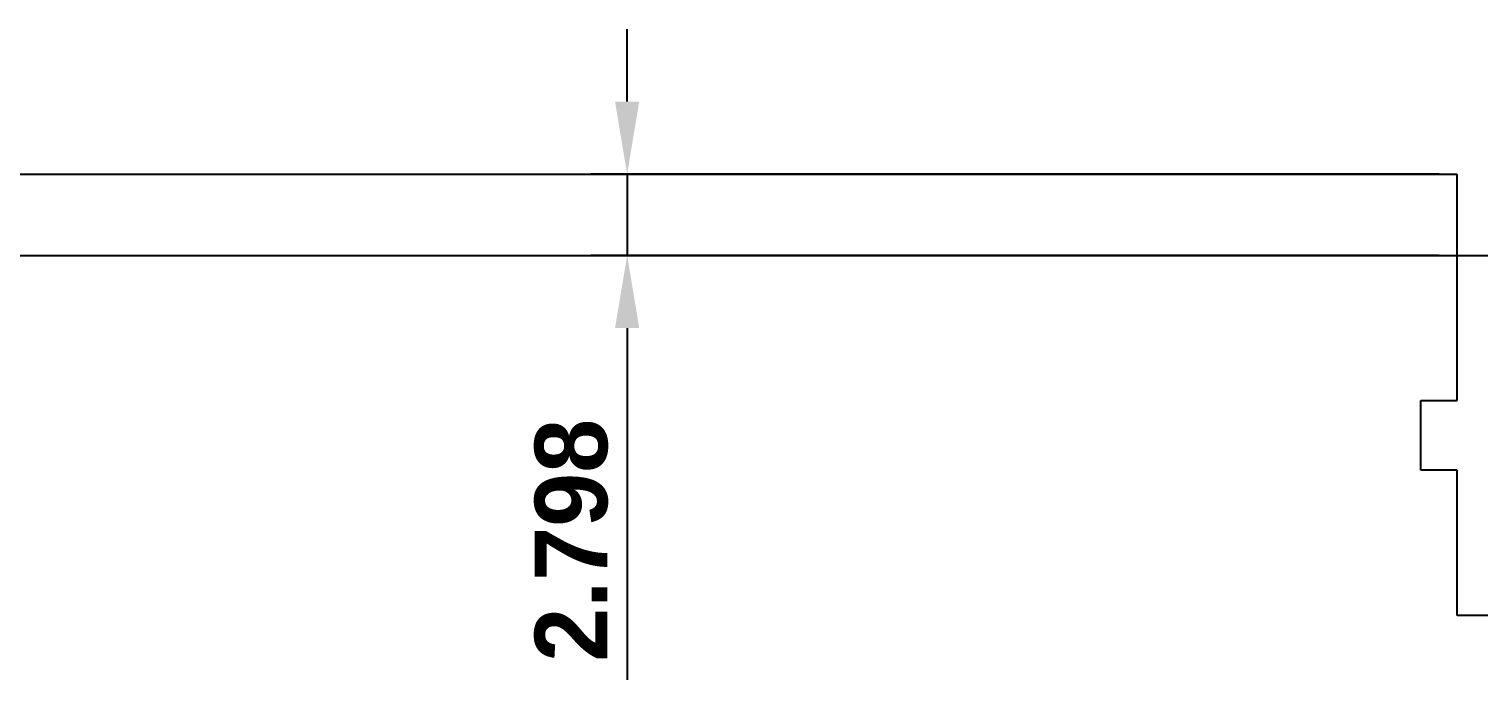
# Model space of a CAD drawing. Header units: millimetres. Extents: x -118 to 978, y -2247 to 617.
# Drawn here: x 594.78 to 644.76, y 594.22 to 616.63 of the extents above; entities that cross this region are included whole.
import ezdxf

# ---------------------------------------------------------------- set-up
doc = ezdxf.new("R2010")
doc.units = ezdxf.units.MM
doc.layers.add('TabGuides', color=3, linetype='Continuous')
doc.layers.add('text', color=5, linetype='Continuous')
doc.styles.get("Standard").update_dxf_attribs({"font": 'FreeSansBold.ttf'})
doc.dimstyles.new('ISO-25', dxfattribs={"dimtxt": 2.5, "dimasz": 2.5, "dimexe": 1.25, "dimexo": 0.625, "dimtad": 1, "dimdec": 3, "dimdsep": 46, "dimtxsty": 'Standard', "dimcen": 2.5, "dimadec": 0, "dimazin": 0, "dimtfac": 1, "dimtmove": 0, "dimatfit": 3, "dimfxl": 1, "dimarcsym": 0})

# ---------------------------------------------------------------- blocks, each defined once
blk = doc.blocks.new('M3 Bolt Nut Slot')
for p, q in [((-7.4, 0), (-7.4, 1.25)), ((-7.4, 1.25), (-5, 1.25)), ((-5, 1.25), (-5, 0)), ((-12.4, -3), (-12.4, 0)), ((-12.4, 0), (-7.4, 0)), ((-5, 0), (0, 0)), ((-7.4, -3), (-12.4, -3)), ((-7.4, -4.25), (-7.4, -3)), ((0, -3), (-5, -3)), ((-5, -3), (-5, -4.25)), ((-5, -4.25), (-7.4, -4.25))]:
    blk.add_line(p, q)
blk = doc.blocks.new('*D763')
at = {"layer": 'Defpoints', "color": 0}
for p in [(208.5, 2.798), (179.891, 0), (208.5, 0)]:
    blk.add_point(p, dxfattribs=at)
at = {"layer": 'TabGuides', "color": 0, "lineweight": -2}
for p, q in [((179.891, 5.298), (179.891, 7.798)), ((207.875, 2.798), (178.641, 2.798)), ((179.891, 2.798), (179.891, 0)), ((207.875, 0), (178.641, 0)), ((179.891, -2.5), (179.891, -14.621))]:
    blk.add_line(p, q, dxfattribs=at)
at = {"layer": 'TabGuides', "color": 0}
for points in [[(179.474, 5.298), (180.307, 5.298), (179.891, 2.798)], [(180.307, -2.5), (179.474, -2.5), (179.891, 0)]]:
    blk.add_solid(points, dxfattribs=at)
at = {"layer": 'TabGuides', "color": 0, "insert": (177.974, -9.811), "char_height": 2.5, "attachment_point": 5, "rotation": 90}
blk.add_mtext('2.798', dxfattribs=at)
blk = doc.blocks.new('*D769')
at = {"layer": 'Defpoints', "color": 0}
for p in [(208.5, 2.798), (179.891, 0), (208.5, 0)]:
    blk.add_point(p, dxfattribs=at)
at = {"layer": 'TabGuides', "color": 0, "lineweight": -2}
for p, q in [((179.891, 5.298), (179.891, 7.798)), ((207.875, 2.798), (178.641, 2.798)), ((179.891, 2.798), (179.891, 0)), ((207.875, 0), (178.641, 0)), ((179.891, -2.5), (179.891, -14.621))]:
    blk.add_line(p, q, dxfattribs=at)
at = {"layer": 'TabGuides', "color": 0}
for points in [[(179.474, 5.298), (180.307, 5.298), (179.891, 2.798)], [(180.307, -2.5), (179.474, -2.5), (179.891, 0)]]:
    blk.add_solid(points, dxfattribs=at)
at = {"layer": 'TabGuides', "color": 0, "insert": (177.974, -9.811), "char_height": 2.5, "attachment_point": 5, "rotation": 90}
blk.add_mtext('2.798', dxfattribs=at)
blk = doc.blocks.new('*D775')
at = {"layer": 'Defpoints', "color": 0}
for p in [(208.5, 2.798), (179.891, 0), (208.5, 0)]:
    blk.add_point(p, dxfattribs=at)
at = {"layer": 'TabGuides', "color": 0, "lineweight": -2}
for p, q in [((179.891, 5.298), (179.891, 7.798)), ((207.875, 2.798), (178.641, 2.798)), ((179.891, 2.798), (179.891, 0)), ((207.875, 0), (178.641, 0)), ((179.891, -2.5), (179.891, -14.621))]:
    blk.add_line(p, q, dxfattribs=at)
at = {"layer": 'TabGuides', "color": 0}
for points in [[(179.474, 5.298), (180.307, 5.298), (179.891, 2.798)], [(180.307, -2.5), (179.474, -2.5), (179.891, 0)]]:
    blk.add_solid(points, dxfattribs=at)
at = {"layer": 'TabGuides', "color": 0, "insert": (177.974, -9.811), "char_height": 2.5, "attachment_point": 5, "rotation": 90}
blk.add_mtext('2.798', dxfattribs=at)
blk = doc.blocks.new('*D781')
at = {"layer": 'Defpoints', "color": 0}
for p in [(208.5, 2.798), (179.891, 0), (208.5, 0)]:
    blk.add_point(p, dxfattribs=at)
at = {"layer": 'TabGuides', "color": 0, "lineweight": -2}
for p, q in [((179.891, 5.298), (179.891, 7.798)), ((207.875, 2.798), (178.641, 2.798)), ((179.891, 2.798), (179.891, 0)), ((207.875, 0), (178.641, 0)), ((179.891, -2.5), (179.891, -14.621))]:
    blk.add_line(p, q, dxfattribs=at)
at = {"layer": 'TabGuides', "color": 0}
for points in [[(179.474, 5.298), (180.307, 5.298), (179.891, 2.798)], [(180.307, -2.5), (179.474, -2.5), (179.891, 0)]]:
    blk.add_solid(points, dxfattribs=at)
at = {"layer": 'TabGuides', "color": 0, "insert": (177.974, -9.811), "char_height": 2.5, "attachment_point": 5, "rotation": 90}
blk.add_mtext('2.798', dxfattribs=at)
blk = doc.blocks.new('*D787')
at = {"layer": 'Defpoints', "color": 0}
for p in [(208.5, 2.798), (179.891, 0), (208.5, 0)]:
    blk.add_point(p, dxfattribs=at)
at = {"layer": 'TabGuides', "color": 0, "lineweight": -2}
for p, q in [((179.891, 5.298), (179.891, 7.798)), ((207.875, 2.798), (178.641, 2.798)), ((179.891, 2.798), (179.891, 0)), ((207.875, 0), (178.641, 0)), ((179.891, -2.5), (179.891, -14.621))]:
    blk.add_line(p, q, dxfattribs=at)
at = {"layer": 'TabGuides', "color": 0}
for points in [[(179.474, 5.298), (180.307, 5.298), (179.891, 2.798)], [(180.307, -2.5), (179.474, -2.5), (179.891, 0)]]:
    blk.add_solid(points, dxfattribs=at)
at = {"layer": 'TabGuides', "color": 0, "insert": (177.974, -9.811), "char_height": 2.5, "attachment_point": 5, "rotation": 90}
blk.add_mtext('2.798', dxfattribs=at)
blk = doc.blocks.new('*D793')
at = {"layer": 'Defpoints', "color": 0}
for p in [(208.5, 2.798), (179.891, 0), (208.5, 0)]:
    blk.add_point(p, dxfattribs=at)
at = {"layer": 'TabGuides', "color": 0, "lineweight": -2}
for p, q in [((179.891, 5.298), (179.891, 7.798)), ((207.875, 2.798), (178.641, 2.798)), ((179.891, 2.798), (179.891, 0)), ((207.875, 0), (178.641, 0)), ((179.891, -2.5), (179.891, -14.621))]:
    blk.add_line(p, q, dxfattribs=at)
at = {"layer": 'TabGuides', "color": 0}
for points in [[(179.474, 5.298), (180.307, 5.298), (179.891, 2.798)], [(180.307, -2.5), (179.474, -2.5), (179.891, 0)]]:
    blk.add_solid(points, dxfattribs=at)
at = {"layer": 'TabGuides', "color": 0, "insert": (177.974, -9.811), "char_height": 2.5, "attachment_point": 5, "rotation": 90}
blk.add_mtext('2.798', dxfattribs=at)
blk = doc.blocks.new('*D799')
at = {"layer": 'Defpoints', "color": 0}
for p in [(208.5, 2.798), (179.891, 0), (208.5, 0)]:
    blk.add_point(p, dxfattribs=at)
at = {"layer": 'TabGuides', "color": 0, "lineweight": -2}
for p, q in [((179.891, 5.298), (179.891, 7.798)), ((207.875, 2.798), (178.641, 2.798)), ((179.891, 2.798), (179.891, 0)), ((207.875, 0), (178.641, 0)), ((179.891, -2.5), (179.891, -14.621))]:
    blk.add_line(p, q, dxfattribs=at)
at = {"layer": 'TabGuides', "color": 0}
for points in [[(179.474, 5.298), (180.307, 5.298), (179.891, 2.798)], [(180.307, -2.5), (179.474, -2.5), (179.891, 0)]]:
    blk.add_solid(points, dxfattribs=at)
at = {"layer": 'TabGuides', "color": 0, "insert": (177.974, -9.811), "char_height": 2.5, "attachment_point": 5, "rotation": 90}
blk.add_mtext('2.798', dxfattribs=at)
blk = doc.blocks.new('*D805')
at = {"layer": 'Defpoints', "color": 0}
for p in [(208.5, 2.798), (179.891, 0), (208.5, 0)]:
    blk.add_point(p, dxfattribs=at)
at = {"layer": 'TabGuides', "color": 0, "lineweight": -2}
for p, q in [((179.891, 5.298), (179.891, 7.798)), ((207.875, 2.798), (178.641, 2.798)), ((179.891, 2.798), (179.891, 0)), ((207.875, 0), (178.641, 0)), ((179.891, -2.5), (179.891, -14.621))]:
    blk.add_line(p, q, dxfattribs=at)
at = {"layer": 'TabGuides', "color": 0}
for points in [[(179.474, 5.298), (180.307, 5.298), (179.891, 2.798)], [(180.307, -2.5), (179.474, -2.5), (179.891, 0)]]:
    blk.add_solid(points, dxfattribs=at)
at = {"layer": 'TabGuides', "color": 0, "insert": (177.974, -9.811), "char_height": 2.5, "attachment_point": 5, "rotation": 90}
blk.add_mtext('2.798', dxfattribs=at)
blk = doc.blocks.new('*D811')
at = {"layer": 'Defpoints', "color": 0}
for p in [(208.5, 2.798), (179.891, 0), (208.5, 0)]:
    blk.add_point(p, dxfattribs=at)
at = {"layer": 'TabGuides', "color": 0, "lineweight": -2}
for p, q in [((179.891, 5.298), (179.891, 7.798)), ((207.875, 2.798), (178.641, 2.798)), ((179.891, 2.798), (179.891, 0)), ((207.875, 0), (178.641, 0)), ((179.891, -2.5), (179.891, -14.621))]:
    blk.add_line(p, q, dxfattribs=at)
at = {"layer": 'TabGuides', "color": 0}
for points in [[(179.474, 5.298), (180.307, 5.298), (179.891, 2.798)], [(180.307, -2.5), (179.474, -2.5), (179.891, 0)]]:
    blk.add_solid(points, dxfattribs=at)
at = {"layer": 'TabGuides', "color": 0, "insert": (177.974, -9.811), "char_height": 2.5, "attachment_point": 5, "rotation": 90}
blk.add_mtext('2.798', dxfattribs=at)
blk = doc.blocks.new('*D817')
at = {"layer": 'Defpoints', "color": 0}
for p in [(208.5, 2.798), (179.891, 0), (208.5, 0)]:
    blk.add_point(p, dxfattribs=at)
at = {"layer": 'TabGuides', "color": 0, "lineweight": -2}
for p, q in [((179.891, 5.298), (179.891, 7.798)), ((207.875, 2.798), (178.641, 2.798)), ((179.891, 2.798), (179.891, 0)), ((207.875, 0), (178.641, 0)), ((179.891, -2.5), (179.891, -14.621))]:
    blk.add_line(p, q, dxfattribs=at)
at = {"layer": 'TabGuides', "color": 0}
for points in [[(179.474, 5.298), (180.307, 5.298), (179.891, 2.798)], [(180.307, -2.5), (179.474, -2.5), (179.891, 0)]]:
    blk.add_solid(points, dxfattribs=at)
at = {"layer": 'TabGuides', "color": 0, "insert": (177.974, -9.811), "char_height": 2.5, "attachment_point": 5, "rotation": 90}
blk.add_mtext('2.798', dxfattribs=at)
blk = doc.blocks.new('*D823')
at = {"layer": 'Defpoints', "color": 0}
for p in [(208.5, 2.798), (179.891, 0), (208.5, 0)]:
    blk.add_point(p, dxfattribs=at)
at = {"layer": 'TabGuides', "color": 0, "lineweight": -2}
for p, q in [((179.891, 5.298), (179.891, 7.798)), ((207.875, 2.798), (178.641, 2.798)), ((179.891, 2.798), (179.891, 0)), ((207.875, 0), (178.641, 0)), ((179.891, -2.5), (179.891, -14.621))]:
    blk.add_line(p, q, dxfattribs=at)
at = {"layer": 'TabGuides', "color": 0}
for points in [[(179.474, 5.298), (180.307, 5.298), (179.891, 2.798)], [(180.307, -2.5), (179.474, -2.5), (179.891, 0)]]:
    blk.add_solid(points, dxfattribs=at)
at = {"layer": 'TabGuides', "color": 0, "insert": (177.974, -9.811), "char_height": 2.5, "attachment_point": 5, "rotation": 90}
blk.add_mtext('2.798', dxfattribs=at)
blk = doc.blocks.new('*D829')
at = {"layer": 'Defpoints', "color": 0}
for p in [(208.5, 2.798), (179.891, 0), (208.5, 0)]:
    blk.add_point(p, dxfattribs=at)
at = {"layer": 'TabGuides', "color": 0, "lineweight": -2}
for p, q in [((179.891, 5.298), (179.891, 7.798)), ((207.875, 2.798), (178.641, 2.798)), ((179.891, 2.798), (179.891, 0)), ((207.875, 0), (178.641, 0)), ((179.891, -2.5), (179.891, -14.621))]:
    blk.add_line(p, q, dxfattribs=at)
at = {"layer": 'TabGuides', "color": 0}
for points in [[(179.474, 5.298), (180.307, 5.298), (179.891, 2.798)], [(180.307, -2.5), (179.474, -2.5), (179.891, 0)]]:
    blk.add_solid(points, dxfattribs=at)
at = {"layer": 'TabGuides', "color": 0, "insert": (177.974, -9.811), "char_height": 2.5, "attachment_point": 5, "rotation": 90}
blk.add_mtext('2.798', dxfattribs=at)
blk = doc.blocks.new('*D835')
at = {"layer": 'Defpoints', "color": 0}
for p in [(208.5, 2.798), (179.891, 0), (208.5, 0)]:
    blk.add_point(p, dxfattribs=at)
at = {"layer": 'TabGuides', "color": 0, "lineweight": -2}
for p, q in [((179.891, 5.298), (179.891, 7.798)), ((207.875, 2.798), (178.641, 2.798)), ((179.891, 2.798), (179.891, 0)), ((207.875, 0), (178.641, 0)), ((179.891, -2.5), (179.891, -14.621))]:
    blk.add_line(p, q, dxfattribs=at)
at = {"layer": 'TabGuides', "color": 0}
for points in [[(179.474, 5.298), (180.307, 5.298), (179.891, 2.798)], [(180.307, -2.5), (179.474, -2.5), (179.891, 0)]]:
    blk.add_solid(points, dxfattribs=at)
at = {"layer": 'TabGuides', "color": 0, "insert": (177.974, -9.811), "char_height": 2.5, "attachment_point": 5, "rotation": 90}
blk.add_mtext('2.798', dxfattribs=at)
blk = doc.blocks.new('*D841')
at = {"layer": 'Defpoints', "color": 0}
for p in [(208.5, 2.798), (179.891, 0), (208.5, 0)]:
    blk.add_point(p, dxfattribs=at)
at = {"layer": 'TabGuides', "color": 0, "lineweight": -2}
for p, q in [((179.891, 5.298), (179.891, 7.798)), ((207.875, 2.798), (178.641, 2.798)), ((179.891, 2.798), (179.891, 0)), ((207.875, 0), (178.641, 0)), ((179.891, -2.5), (179.891, -14.621))]:
    blk.add_line(p, q, dxfattribs=at)
at = {"layer": 'TabGuides', "color": 0}
for points in [[(179.474, 5.298), (180.307, 5.298), (179.891, 2.798)], [(180.307, -2.5), (179.474, -2.5), (179.891, 0)]]:
    blk.add_solid(points, dxfattribs=at)
at = {"layer": 'TabGuides', "color": 0, "insert": (177.974, -9.811), "char_height": 2.5, "attachment_point": 5, "rotation": 90}
blk.add_mtext('2.798', dxfattribs=at)
blk = doc.blocks.new('*D847')
at = {"layer": 'Defpoints', "color": 0}
for p in [(208.5, 2.798), (179.891, 0), (208.5, 0)]:
    blk.add_point(p, dxfattribs=at)
at = {"layer": 'TabGuides', "color": 0, "lineweight": -2}
for p, q in [((179.891, 5.298), (179.891, 7.798)), ((207.875, 2.798), (178.641, 2.798)), ((179.891, 2.798), (179.891, 0)), ((207.875, 0), (178.641, 0)), ((179.891, -2.5), (179.891, -14.621))]:
    blk.add_line(p, q, dxfattribs=at)
at = {"layer": 'TabGuides', "color": 0}
for points in [[(179.474, 5.298), (180.307, 5.298), (179.891, 2.798)], [(180.307, -2.5), (179.474, -2.5), (179.891, 0)]]:
    blk.add_solid(points, dxfattribs=at)
at = {"layer": 'TabGuides', "color": 0, "insert": (177.974, -9.811), "char_height": 2.5, "attachment_point": 5, "rotation": 90}
blk.add_mtext('2.798', dxfattribs=at)
blk = doc.blocks.new('*D853')
at = {"layer": 'Defpoints', "color": 0}
for p in [(208.5, 2.798), (179.891, 0), (208.5, 0)]:
    blk.add_point(p, dxfattribs=at)
at = {"layer": 'TabGuides', "color": 0, "lineweight": -2}
for p, q in [((179.891, 5.298), (179.891, 7.798)), ((207.875, 2.798), (178.641, 2.798)), ((179.891, 2.798), (179.891, 0)), ((207.875, 0), (178.641, 0)), ((179.891, -2.5), (179.891, -14.621))]:
    blk.add_line(p, q, dxfattribs=at)
at = {"layer": 'TabGuides', "color": 0}
for points in [[(179.474, 5.298), (180.307, 5.298), (179.891, 2.798)], [(180.307, -2.5), (179.474, -2.5), (179.891, 0)]]:
    blk.add_solid(points, dxfattribs=at)
at = {"layer": 'TabGuides', "color": 0, "insert": (177.974, -9.811), "char_height": 2.5, "attachment_point": 5, "rotation": 90}
blk.add_mtext('2.798', dxfattribs=at)
blk = doc.blocks.new('*D859')
at = {"layer": 'Defpoints', "color": 0}
for p in [(208.5, 2.798), (179.891, 0), (208.5, 0)]:
    blk.add_point(p, dxfattribs=at)
at = {"layer": 'TabGuides', "color": 0, "lineweight": -2}
for p, q in [((179.891, 5.298), (179.891, 7.798)), ((207.875, 2.798), (178.641, 2.798)), ((179.891, 2.798), (179.891, 0)), ((207.875, 0), (178.641, 0)), ((179.891, -2.5), (179.891, -14.621))]:
    blk.add_line(p, q, dxfattribs=at)
at = {"layer": 'TabGuides', "color": 0}
for points in [[(179.474, 5.298), (180.307, 5.298), (179.891, 2.798)], [(180.307, -2.5), (179.474, -2.5), (179.891, 0)]]:
    blk.add_solid(points, dxfattribs=at)
at = {"layer": 'TabGuides', "color": 0, "insert": (177.974, -9.811), "char_height": 2.5, "attachment_point": 5, "rotation": 90}
blk.add_mtext('2.798', dxfattribs=at)
blk = doc.blocks.new('*D865')
at = {"layer": 'Defpoints', "color": 0}
for p in [(208.5, 2.798), (179.891, 0), (208.5, 0)]:
    blk.add_point(p, dxfattribs=at)
at = {"layer": 'TabGuides', "color": 0, "lineweight": -2}
for p, q in [((179.891, 5.298), (179.891, 7.798)), ((207.875, 2.798), (178.641, 2.798)), ((179.891, 2.798), (179.891, 0)), ((207.875, 0), (178.641, 0)), ((179.891, -2.5), (179.891, -14.621))]:
    blk.add_line(p, q, dxfattribs=at)
at = {"layer": 'TabGuides', "color": 0}
for points in [[(179.474, 5.298), (180.307, 5.298), (179.891, 2.798)], [(180.307, -2.5), (179.474, -2.5), (179.891, 0)]]:
    blk.add_solid(points, dxfattribs=at)
at = {"layer": 'TabGuides', "color": 0, "insert": (177.974, -9.811), "char_height": 2.5, "attachment_point": 5, "rotation": 90}
blk.add_mtext('2.798', dxfattribs=at)
blk = doc.blocks.new('*D871')
at = {"layer": 'Defpoints', "color": 0}
for p in [(208.5, 2.798), (179.891, 0), (208.5, 0)]:
    blk.add_point(p, dxfattribs=at)
at = {"layer": 'TabGuides', "color": 0, "lineweight": -2}
for p, q in [((179.891, 5.298), (179.891, 7.798)), ((207.875, 2.798), (178.641, 2.798)), ((179.891, 2.798), (179.891, 0)), ((207.875, 0), (178.641, 0)), ((179.891, -2.5), (179.891, -14.621))]:
    blk.add_line(p, q, dxfattribs=at)
at = {"layer": 'TabGuides', "color": 0}
for points in [[(179.474, 5.298), (180.307, 5.298), (179.891, 2.798)], [(180.307, -2.5), (179.474, -2.5), (179.891, 0)]]:
    blk.add_solid(points, dxfattribs=at)
at = {"layer": 'TabGuides', "color": 0, "insert": (177.974, -9.811), "char_height": 2.5, "attachment_point": 5, "rotation": 90}
blk.add_mtext('2.798', dxfattribs=at)
blk = doc.blocks.new('*D877')
at = {"layer": 'Defpoints', "color": 0}
for p in [(208.5, 2.798), (179.891, 0), (208.5, 0)]:
    blk.add_point(p, dxfattribs=at)
at = {"layer": 'TabGuides', "color": 0, "lineweight": -2}
for p, q in [((179.891, 5.298), (179.891, 7.798)), ((207.875, 2.798), (178.641, 2.798)), ((179.891, 2.798), (179.891, 0)), ((207.875, 0), (178.641, 0)), ((179.891, -2.5), (179.891, -14.621))]:
    blk.add_line(p, q, dxfattribs=at)
at = {"layer": 'TabGuides', "color": 0}
for points in [[(179.474, 5.298), (180.307, 5.298), (179.891, 2.798)], [(180.307, -2.5), (179.474, -2.5), (179.891, 0)]]:
    blk.add_solid(points, dxfattribs=at)
at = {"layer": 'TabGuides', "color": 0, "insert": (177.974, -9.811), "char_height": 2.5, "attachment_point": 5, "rotation": 90}
blk.add_mtext('2.798', dxfattribs=at)
blk = doc.blocks.new('*D883')
at = {"layer": 'Defpoints', "color": 0}
for p in [(208.5, 2.798), (179.891, 0), (208.5, 0)]:
    blk.add_point(p, dxfattribs=at)
at = {"layer": 'TabGuides', "color": 0, "lineweight": -2}
for p, q in [((179.891, 5.298), (179.891, 7.798)), ((207.875, 2.798), (178.641, 2.798)), ((179.891, 2.798), (179.891, 0)), ((207.875, 0), (178.641, 0)), ((179.891, -2.5), (179.891, -14.621))]:
    blk.add_line(p, q, dxfattribs=at)
at = {"layer": 'TabGuides', "color": 0}
for points in [[(179.474, 5.298), (180.307, 5.298), (179.891, 2.798)], [(180.307, -2.5), (179.474, -2.5), (179.891, 0)]]:
    blk.add_solid(points, dxfattribs=at)
at = {"layer": 'TabGuides', "color": 0, "insert": (177.974, -9.811), "char_height": 2.5, "attachment_point": 5, "rotation": 90}
blk.add_mtext('2.798', dxfattribs=at)
blk = doc.blocks.new('*D889')
at = {"layer": 'Defpoints', "color": 0}
for p in [(208.5, 2.798), (179.891, 0), (208.5, 0)]:
    blk.add_point(p, dxfattribs=at)
at = {"layer": 'TabGuides', "color": 0, "lineweight": -2}
for p, q in [((179.891, 5.298), (179.891, 7.798)), ((207.875, 2.798), (178.641, 2.798)), ((179.891, 2.798), (179.891, 0)), ((207.875, 0), (178.641, 0)), ((179.891, -2.5), (179.891, -14.621))]:
    blk.add_line(p, q, dxfattribs=at)
at = {"layer": 'TabGuides', "color": 0}
for points in [[(179.474, 5.298), (180.307, 5.298), (179.891, 2.798)], [(180.307, -2.5), (179.474, -2.5), (179.891, 0)]]:
    blk.add_solid(points, dxfattribs=at)
at = {"layer": 'TabGuides', "color": 0, "insert": (177.974, -9.811), "char_height": 2.5, "attachment_point": 5, "rotation": 90}
blk.add_mtext('2.798', dxfattribs=at)
blk = doc.blocks.new('*D895')
at = {"layer": 'Defpoints', "color": 0}
for p in [(208.5, 2.798), (179.891, 0), (208.5, 0)]:
    blk.add_point(p, dxfattribs=at)
at = {"layer": 'TabGuides', "color": 0, "lineweight": -2}
for p, q in [((179.891, 5.298), (179.891, 7.798)), ((207.875, 2.798), (178.641, 2.798)), ((179.891, 2.798), (179.891, 0)), ((207.875, 0), (178.641, 0)), ((179.891, -2.5), (179.891, -14.621))]:
    blk.add_line(p, q, dxfattribs=at)
at = {"layer": 'TabGuides', "color": 0}
for points in [[(179.474, 5.298), (180.307, 5.298), (179.891, 2.798)], [(180.307, -2.5), (179.474, -2.5), (179.891, 0)]]:
    blk.add_solid(points, dxfattribs=at)
at = {"layer": 'TabGuides', "color": 0, "insert": (177.974, -9.811), "char_height": 2.5, "attachment_point": 5, "rotation": 90}
blk.add_mtext('2.798', dxfattribs=at)
blk = doc.blocks.new('*D901')
at = {"layer": 'Defpoints', "color": 0}
for p in [(208.5, 2.798), (179.891, 0), (208.5, 0)]:
    blk.add_point(p, dxfattribs=at)
at = {"layer": 'TabGuides', "color": 0, "lineweight": -2}
for p, q in [((179.891, 5.298), (179.891, 7.798)), ((207.875, 2.798), (178.641, 2.798)), ((179.891, 2.798), (179.891, 0)), ((207.875, 0), (178.641, 0)), ((179.891, -2.5), (179.891, -14.621))]:
    blk.add_line(p, q, dxfattribs=at)
at = {"layer": 'TabGuides', "color": 0}
for points in [[(179.474, 5.298), (180.307, 5.298), (179.891, 2.798)], [(180.307, -2.5), (179.474, -2.5), (179.891, 0)]]:
    blk.add_solid(points, dxfattribs=at)
at = {"layer": 'TabGuides', "color": 0, "insert": (177.974, -9.811), "char_height": 2.5, "attachment_point": 5, "rotation": 90}
blk.add_mtext('2.798', dxfattribs=at)
blk = doc.blocks.new('*D907')
at = {"layer": 'Defpoints', "color": 0}
for p in [(208.5, 2.798), (179.891, 0), (208.5, 0)]:
    blk.add_point(p, dxfattribs=at)
at = {"layer": 'TabGuides', "color": 0, "lineweight": -2}
for p, q in [((179.891, 5.298), (179.891, 7.798)), ((207.875, 2.798), (178.641, 2.798)), ((179.891, 2.798), (179.891, 0)), ((207.875, 0), (178.641, 0)), ((179.891, -2.5), (179.891, -14.621))]:
    blk.add_line(p, q, dxfattribs=at)
at = {"layer": 'TabGuides', "color": 0}
for points in [[(179.474, 5.298), (180.307, 5.298), (179.891, 2.798)], [(180.307, -2.5), (179.474, -2.5), (179.891, 0)]]:
    blk.add_solid(points, dxfattribs=at)
at = {"layer": 'TabGuides', "color": 0, "insert": (177.974, -9.811), "char_height": 2.5, "attachment_point": 5, "rotation": 90}
blk.add_mtext('2.798', dxfattribs=at)
blk = doc.blocks.new('*D913')
at = {"layer": 'Defpoints', "color": 0}
for p in [(208.5, 2.798), (179.891, 0), (208.5, 0)]:
    blk.add_point(p, dxfattribs=at)
at = {"layer": 'TabGuides', "color": 0, "lineweight": -2}
for p, q in [((179.891, 5.298), (179.891, 7.798)), ((207.875, 2.798), (178.641, 2.798)), ((179.891, 2.798), (179.891, 0)), ((207.875, 0), (178.641, 0)), ((179.891, -2.5), (179.891, -14.621))]:
    blk.add_line(p, q, dxfattribs=at)
at = {"layer": 'TabGuides', "color": 0}
for points in [[(179.474, 5.298), (180.307, 5.298), (179.891, 2.798)], [(180.307, -2.5), (179.474, -2.5), (179.891, 0)]]:
    blk.add_solid(points, dxfattribs=at)
at = {"layer": 'TabGuides', "color": 0, "insert": (177.974, -9.811), "char_height": 2.5, "attachment_point": 5, "rotation": 90}
blk.add_mtext('2.798', dxfattribs=at)
blk = doc.blocks.new('*D919')
at = {"layer": 'Defpoints', "color": 0}
for p in [(208.5, 2.798), (179.891, 0), (208.5, 0)]:
    blk.add_point(p, dxfattribs=at)
at = {"layer": 'TabGuides', "color": 0, "lineweight": -2}
for p, q in [((179.891, 5.298), (179.891, 7.798)), ((207.875, 2.798), (178.641, 2.798)), ((179.891, 2.798), (179.891, 0)), ((207.875, 0), (178.641, 0)), ((179.891, -2.5), (179.891, -14.621))]:
    blk.add_line(p, q, dxfattribs=at)
at = {"layer": 'TabGuides', "color": 0}
for points in [[(179.474, 5.298), (180.307, 5.298), (179.891, 2.798)], [(180.307, -2.5), (179.474, -2.5), (179.891, 0)]]:
    blk.add_solid(points, dxfattribs=at)
at = {"layer": 'TabGuides', "color": 0, "insert": (177.974, -9.811), "char_height": 2.5, "attachment_point": 5, "rotation": 90}
blk.add_mtext('2.798', dxfattribs=at)
blk = doc.blocks.new('*D925')
at = {"layer": 'Defpoints', "color": 0}
for p in [(208.5, 2.798), (179.891, 0), (208.5, 0)]:
    blk.add_point(p, dxfattribs=at)
at = {"layer": 'TabGuides', "color": 0, "lineweight": -2}
for p, q in [((179.891, 5.298), (179.891, 7.798)), ((207.875, 2.798), (178.641, 2.798)), ((179.891, 2.798), (179.891, 0)), ((207.875, 0), (178.641, 0)), ((179.891, -2.5), (179.891, -14.621))]:
    blk.add_line(p, q, dxfattribs=at)
at = {"layer": 'TabGuides', "color": 0}
for points in [[(179.474, 5.298), (180.307, 5.298), (179.891, 2.798)], [(180.307, -2.5), (179.474, -2.5), (179.891, 0)]]:
    blk.add_solid(points, dxfattribs=at)
at = {"layer": 'TabGuides', "color": 0, "insert": (177.974, -9.811), "char_height": 2.5, "attachment_point": 5, "rotation": 90}
blk.add_mtext('2.798', dxfattribs=at)
blk = doc.blocks.new('*D931')
at = {"layer": 'Defpoints', "color": 0}
for p in [(208.5, 2.798), (179.891, 0), (208.5, 0)]:
    blk.add_point(p, dxfattribs=at)
at = {"layer": 'TabGuides', "color": 0, "lineweight": -2}
for p, q in [((179.891, 5.298), (179.891, 7.798)), ((207.875, 2.798), (178.641, 2.798)), ((179.891, 2.798), (179.891, 0)), ((207.875, 0), (178.641, 0)), ((179.891, -2.5), (179.891, -14.621))]:
    blk.add_line(p, q, dxfattribs=at)
at = {"layer": 'TabGuides', "color": 0}
for points in [[(179.474, 5.298), (180.307, 5.298), (179.891, 2.798)], [(180.307, -2.5), (179.474, -2.5), (179.891, 0)]]:
    blk.add_solid(points, dxfattribs=at)
at = {"layer": 'TabGuides', "color": 0, "insert": (177.974, -9.811), "char_height": 2.5, "attachment_point": 5, "rotation": 90}
blk.add_mtext('2.798', dxfattribs=at)
blk = doc.blocks.new('*D937')
at = {"layer": 'Defpoints', "color": 0}
for p in [(208.5, 2.798), (179.891, 0), (208.5, 0)]:
    blk.add_point(p, dxfattribs=at)
at = {"layer": 'TabGuides', "color": 0, "lineweight": -2}
for p, q in [((179.891, 5.298), (179.891, 7.798)), ((207.875, 2.798), (178.641, 2.798)), ((179.891, 2.798), (179.891, 0)), ((207.875, 0), (178.641, 0)), ((179.891, -2.5), (179.891, -14.621))]:
    blk.add_line(p, q, dxfattribs=at)
at = {"layer": 'TabGuides', "color": 0}
for points in [[(179.474, 5.298), (180.307, 5.298), (179.891, 2.798)], [(180.307, -2.5), (179.474, -2.5), (179.891, 0)]]:
    blk.add_solid(points, dxfattribs=at)
at = {"layer": 'TabGuides', "color": 0, "insert": (177.974, -9.811), "char_height": 2.5, "attachment_point": 5, "rotation": 90}
blk.add_mtext('2.798', dxfattribs=at)
blk = doc.blocks.new('Back Panel')
for p in [(0, 2.798), (0, 2.798), (0, 2.798), (0, 2.798), (0, 2.798), (0, 2.798), (0, 2.798), (0, 2.798), (0, 2.798), (0, 2.798), (0, 2.798), (0, 2.798), (0, 2.798), (0, 2.798), (0, 2.798), (0, 2.798), (0, 2.798), (0, 2.798), (0, 2.798), (0, 2.798), (0, 2.798), (0, 2.798), (0, 2.798), (0, 2.798), (0, 2.798), (0, 2.798), (0, 2.798), (0, 2.798), (0, 2.798), (0, 2.798), (208.5, 0), (208.5, 0), (208.5, 0), (208.5, 0), (208.5, 0), (208.5, 0), (208.5, 0), (208.5, 0), (208.5, 0), (208.5, 0), (208.5, 0), (208.5, 0), (208.5, 0), (208.5, 0), (208.5, 0), (208.5, 0), (208.5, 0), (208.5, 0), (208.5, 0), (208.5, 0), (208.5, 0), (208.5, 0), (208.5, 0), (208.5, 0), (208.5, 0), (208.5, 0), (208.5, 0), (208.5, 0), (208.5, 0), (208.5, 0)]:
    blk.add_line(p, (208.5, 2.798))
at = {"layer": 'text'}
blk.add_line((0, 0), (420, 0), dxfattribs=at)
blk.add_line((0, 0), (420, 0), dxfattribs=at)
blk.add_line((0, 0), (420, 0), dxfattribs=at)
blk.add_line((0, 0), (420, 0), dxfattribs=at)
blk.add_line((0, 0), (420, 0), dxfattribs=at)
blk.add_line((0, 0), (420, 0), dxfattribs=at)
blk.add_line((0, 0), (420, 0), dxfattribs=at)
blk.add_line((0, 0), (420, 0), dxfattribs=at)
blk.add_line((0, 0), (420, 0), dxfattribs=at)
blk.add_line((0, 0), (420, 0), dxfattribs=at)
blk.add_line((0, 0), (420, 0), dxfattribs=at)
blk.add_line((0, 0), (420, 0), dxfattribs=at)
blk.add_line((0, 0), (420, 0), dxfattribs=at)
blk.add_line((0, 0), (420, 0), dxfattribs=at)
blk.add_line((0, 0), (420, 0), dxfattribs=at)
blk.add_line((0, 0), (420, 0), dxfattribs=at)
blk.add_line((0, 0), (420, 0), dxfattribs=at)
blk.add_line((0, 0), (420, 0), dxfattribs=at)
blk.add_line((0, 0), (420, 0), dxfattribs=at)
blk.add_line((0, 0), (420, 0), dxfattribs=at)
blk.add_line((0, 0), (420, 0), dxfattribs=at)
blk.add_line((0, 0), (420, 0), dxfattribs=at)
blk.add_line((0, 0), (420, 0), dxfattribs=at)
blk.add_line((0, 0), (420, 0), dxfattribs=at)
blk.add_line((0, 0), (420, 0), dxfattribs=at)
blk.add_line((0, 0), (420, 0), dxfattribs=at)
blk.add_line((0, 0), (420, 0), dxfattribs=at)
blk.add_line((0, 0), (420, 0), dxfattribs=at)
blk.add_line((0, 0), (420, 0), dxfattribs=at)
blk.add_line((0, 0), (420, 0), dxfattribs=at)
at = {"rotation": 90}
blk.add_blockref('M3 Bolt Nut Slot', (208.5, 0), dxfattribs=at)
blk.add_blockref('M3 Bolt Nut Slot', (208.5, 0), dxfattribs=at)
blk.add_blockref('M3 Bolt Nut Slot', (208.5, 0), dxfattribs=at)
blk.add_blockref('M3 Bolt Nut Slot', (208.5, 0), dxfattribs=at)
blk.add_blockref('M3 Bolt Nut Slot', (208.5, 0), dxfattribs=at)
blk.add_blockref('M3 Bolt Nut Slot', (208.5, 0), dxfattribs=at)
blk.add_blockref('M3 Bolt Nut Slot', (208.5, 0), dxfattribs=at)
blk.add_blockref('M3 Bolt Nut Slot', (208.5, 0), dxfattribs=at)
blk.add_blockref('M3 Bolt Nut Slot', (208.5, 0), dxfattribs=at)
blk.add_blockref('M3 Bolt Nut Slot', (208.5, 0), dxfattribs=at)
blk.add_blockref('M3 Bolt Nut Slot', (208.5, 0), dxfattribs=at)
blk.add_blockref('M3 Bolt Nut Slot', (208.5, 0), dxfattribs=at)
blk.add_blockref('M3 Bolt Nut Slot', (208.5, 0), dxfattribs=at)
blk.add_blockref('M3 Bolt Nut Slot', (208.5, 0), dxfattribs=at)
blk.add_blockref('M3 Bolt Nut Slot', (208.5, 0), dxfattribs=at)
blk.add_blockref('M3 Bolt Nut Slot', (208.5, 0), dxfattribs=at)
blk.add_blockref('M3 Bolt Nut Slot', (208.5, 0), dxfattribs=at)
blk.add_blockref('M3 Bolt Nut Slot', (208.5, 0), dxfattribs=at)
blk.add_blockref('M3 Bolt Nut Slot', (208.5, 0), dxfattribs=at)
blk.add_blockref('M3 Bolt Nut Slot', (208.5, 0), dxfattribs=at)
blk.add_blockref('M3 Bolt Nut Slot', (208.5, 0), dxfattribs=at)
blk.add_blockref('M3 Bolt Nut Slot', (208.5, 0), dxfattribs=at)
blk.add_blockref('M3 Bolt Nut Slot', (208.5, 0), dxfattribs=at)
blk.add_blockref('M3 Bolt Nut Slot', (208.5, 0), dxfattribs=at)
blk.add_blockref('M3 Bolt Nut Slot', (208.5, 0), dxfattribs=at)
blk.add_blockref('M3 Bolt Nut Slot', (208.5, 0), dxfattribs=at)
blk.add_blockref('M3 Bolt Nut Slot', (208.5, 0), dxfattribs=at)
blk.add_blockref('M3 Bolt Nut Slot', (208.5, 0), dxfattribs=at)
blk.add_blockref('M3 Bolt Nut Slot', (208.5, 0), dxfattribs=at)
blk.add_blockref('M3 Bolt Nut Slot', (208.5, 0), dxfattribs=at)
at = {"layer": 'TabGuides'}
for picture in ['*D763', '*D769', '*D775', '*D781', '*D787', '*D793', '*D799', '*D805', '*D811', '*D817', '*D823', '*D829', '*D835', '*D841', '*D847', '*D853', '*D859', '*D865', '*D871', '*D877', '*D883', '*D889', '*D895', '*D901', '*D907', '*D913', '*D919', '*D925', '*D931', '*D937']:
    dim = blk.add_linear_dim(base=(179.8908, 0), p1=(208.5, 2.798), p2=(208.5, 0), angle=90, dimstyle='ISO-25', dxfattribs=at)
    dim.commit()
    dim.dimension.update_dxf_attribs({"geometry": picture, "text_midpoint": (177.9739, -9.8107)})

msp = doc.modelspace()

# ---------------------------------------------------------------- block references
msp.add_blockref('Back Panel', (435.5074, 608.8369))

doc.saveas('drawing.dxf')
